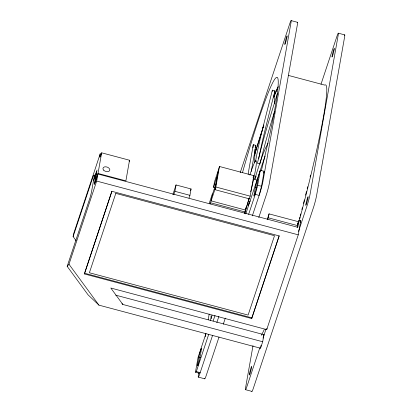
<?xml version="1.0" encoding="UTF-8"?>
<svg xmlns="http://www.w3.org/2000/svg" width="412" height="412" viewBox="0 0 412 412"><rect width="100%" height="100%" fill="white"/><g stroke="black" fill="none" stroke-linecap="round" stroke-linejoin="round"><path stroke-width="0.62" d="M272.244 91.387L272.363 90.166L274.948 90.856L265.503 128.184A60.229 4.347 -75.1 0 0 258.715 158.867M252.942 147.738L253.282 144.679L255.862 145.369L251.485 170.187A60.229 4.347 -75.1 0 0 251.284 171.418M255.043 149.026L254.57 162.719M98.015 173.437L101.646 152.811L129.528 160.237L125.881 180.868L98.015 173.437L94.672 183.479L97.041 170.053L93.488 180.744L94.513 174.956L93.354 175.775L73.115 236.586L76.112 240.68M253.282 144.679L248.905 169.502A60.229 4.347 -75.1 0 0 248.189 174.266M73.115 236.586L73.614 233.758L100.198 153.836A9.837 0.711 -75.1 0 0 101.646 152.811M67.182 266.343L68.984 264.252L96.665 181.074L97.917 174.003L297.794 227.3L299.04 220.229L300.755 220.688L298.257 234.835L266.729 329.605L110.807 288.024L122.853 304.463L262.691 341.754L260.533 348.233L98.942 305.143L88.06 294.838L67.182 266.343L90.156 197.327L91.418 192.471L93.39 181.311L96.727 171.263L94.363 184.689L97.917 174.003M84.439 273.939L84.563 273.233L251.856 317.837L251.727 318.548L84.439 273.939L111.925 191.317L279.212 235.927L251.727 318.548M173.812 194.66L174.92 191.328L176.042 184.962L191.055 188.964L189.932 195.329L189.01 198.11M210.434 203.883L212.36 193.918L209.183 203.477M214.755 187.62L213.529 187.295L214.508 181.78L218.468 169.873M214.966 189.675L218.592 169.162L219.483 166.489L253.797 175.641L250.172 196.153L249.286 198.826L214.966 189.675L215.857 187.002L219.483 166.489M195.453 372.211L196.318 371.593L200.18 372.623L199.315 373.241L195.453 372.211L198.1 357.214L205.99 333.509M197.544 364.661L198.893 357.024A5.119 0.371 -75.1 0 1 200.706 350.04A5.119 0.371 -75.1 0 1 201.375 349.572L200.026 357.209A5.119 0.371 -75.1 0 1 198.208 364.187A5.119 0.371 -75.1 0 1 197.544 364.661L198.646 364.955M198.769 373.014L198.327 375.548A10.568 0.762 -75.1 0 0 200.021 373.107L212.592 335.317M205.15 336.892L205.712 333.72M208.173 319.779L209.183 314.073M244.754 213.035L245.882 207.571M249.286 198.826L249.409 198.12L245.449 210.027L211.135 200.876L215.095 188.969M255.373 187.244L254.024 194.881A5.119 0.371 -75.1 0 0 254.688 194.407A5.119 0.371 -75.1 0 0 256.501 187.429L257.85 179.792A5.119 0.371 -75.1 0 0 257.186 180.265A5.119 0.371 -75.1 0 0 255.373 187.244L257.026 187.687M255.275 194.361L257.644 185.256L260.291 170.264L264.154 171.294L261.502 186.286L259.138 195.391L255.275 194.361L248.627 214.348M267.769 219.658L269.072 213.874L298.458 221.708L297.15 227.491M253.009 345.668L245.511 388.13A10.568 0.762 -75.1 0 0 247.205 385.689L259.776 347.898M260.533 348.233L261.053 345.287M262.691 341.754L263.938 334.678L115.705 295.152M266.729 329.605L266.95 328.374M303.484 203.43L304.37 199.887M305.555 195.149L306.451 191.544M307.203 188.536L307.656 186.729M310.082 177.006L310.545 175.152M272.363 90.166L262.923 127.493A60.229 4.347 -75.1 0 0 255.543 161.566M255.177 147.826L255.862 145.369M254.379 155.504L263.886 124.908M254.379 155.484L256.728 147.429M257.289 180.126L254.704 179.441L255.347 177.273A60.229 4.347 -75.1 0 1 265.297 148.686L268.027 143.113M257.448 179.586L257.768 178.504M277.389 93.627L269.397 119.274A60.229 4.347 -75.1 0 0 257.979 160.855L257.387 163.296L259.972 163.981L260.559 161.54A60.229 4.347 -75.1 0 1 271.977 119.964L274.644 111.415M256.892 146.857L261.914 131.001M262.3 129.78L263.263 126.731M84.769 272.626L111.848 191.22M172.86 194.531L176.042 184.962M190.457 190.761L191.055 188.964M213.529 187.295L217.49 175.388M212.108 195.36L216.068 183.453M240.201 172.7L289.821 23.525A8.904 0.644 -75.1 0 1 290.98 22.706L262.995 181.146A8.786 0.633 -75.1 0 1 259.838 193.285L252.335 215.842M253.086 177.778L253.797 175.641M210.233 320.742L212.056 315.273M245.789 213.869L260.291 170.264M196.318 371.593L208.693 334.4M213.153 320.984L214.982 315.499M263.546 173.117L264.154 171.294M216.815 322.627L218.875 316.416M219.024 337.031L206.453 374.822A10.568 0.762 -75.1 0 1 204.651 378.329M223.283 324.229L225.312 318.136M258.772 217.557L266.27 195A8.786 0.633 -75.1 0 0 269.427 182.861L297.413 24.421A8.904 0.644 -75.1 0 0 297.201 22.763M267.29 219.236L269.072 213.874M321.005 84.208L337.006 36.107A8.904 0.644 -75.1 0 1 338.164 35.288L310.179 193.728A8.786 0.633 -75.1 0 1 307.022 205.866L298.504 231.467M251.856 317.837L279.135 235.824M297.665 224.092L298.458 221.708M297.624 224.478L299.04 220.229M300.152 222.506L300.755 220.688M263.546 335.857L263.938 334.678M263.021 338.144L266.059 328.997M274.948 90.856L274.098 95.239L274.567 103.618M273.789 97.16L278.229 86.669M254.704 179.441L255.208 178.18M273.743 96.794L277.801 87.159M255.445 177.649L256.156 176.068M250.228 200.917L248.261 205.279L248.714 204.187A60.229 4.347 -75.1 0 1 249.744 201.983M291.14 20.6L297.577 22.315M338.324 33.181L344.762 34.896M288.318 75.391L324.744 85.104A131.304 9.481 -75.1 0 1 298.829 222.207M257.644 185.256L261.502 186.286M100.198 153.836L101.44 154.165M215.857 187.002L250.172 196.153M174.92 191.328L189.932 195.329M268.372 217.835L297.758 225.668M210.784 202.833L245.104 211.984M96.665 181.074L298.257 234.835M198.893 357.024L200.546 357.462M198.28 377.093L204.718 378.808M245.464 389.675L251.902 391.39M93.354 175.775L94.595 176.104M121.947 303.608L122.853 304.463M68.984 264.252L98.942 305.143M129.528 160.237A9.837 0.711 -75.1 0 1 129.152 161.401M242.483 172.633A126.051 9.1 -75.1 0 1 276.874 77.312A126.051 9.1 -75.1 0 1 261.357 170.65M211.15 318.739A126.051 9.1 -75.1 0 1 211.006 315.798M251.845 391.23A10.568 0.762 -75.1 0 0 253.638 387.404L313.455 207.581A8.786 0.633 -75.1 0 0 316.612 195.442L344.597 37.003A8.904 0.644 -75.1 0 0 344.386 35.344M264.257 329.482A131.304 9.481 -75.1 0 1 261.29 335.296M302.367 207.715A126.855 9.157 -75.1 0 1 301.883 209.564M300.734 213.89A126.855 9.157 -75.1 0 1 300.235 215.749M299.905 216.99A126.855 9.157 -75.1 0 1 299.406 218.849M249.857 175.048A40.057 2.894 -75.1 0 1 256.408 161.818A40.057 2.894 -75.1 0 1 250.681 191.781M248.936 198.574A40.057 2.894 -75.1 0 1 244.754 213.576M257.933 177.963A60.229 4.347 -75.1 0 1 265.148 156.107M115.798 193.377L89.394 272.759L248.101 315.077L274.51 235.695L115.798 193.377M103.68 170.182A3.559 2.287 18.4 0 0 109.597 170.697A3.559 2.287 18.4 0 0 105.884 166.808A3.559 2.287 18.4 0 0 103.68 170.182M285.485 42.941A4.45 0.319 -75.1 0 0 287.169 35.89A4.45 0.319 -75.1 0 0 285.3 41.504A4.45 0.319 -75.1 0 0 285.485 42.941M250.002 373.555A4.45 0.319 -75.1 0 0 251.686 366.505A4.45 0.319 -75.1 0 0 249.821 372.118A4.45 0.319 -75.1 0 0 250.002 373.555M306.482 203.775A4.45 0.319 -75.1 0 0 308.166 196.725A4.45 0.319 -75.1 0 0 306.296 202.338A4.45 0.319 -75.1 0 0 306.482 203.775M332.669 55.522A4.45 0.319 -75.1 0 0 334.353 48.472A4.45 0.319 -75.1 0 0 332.484 54.085A4.45 0.319 -75.1 0 0 332.669 55.522"/></g></svg>
